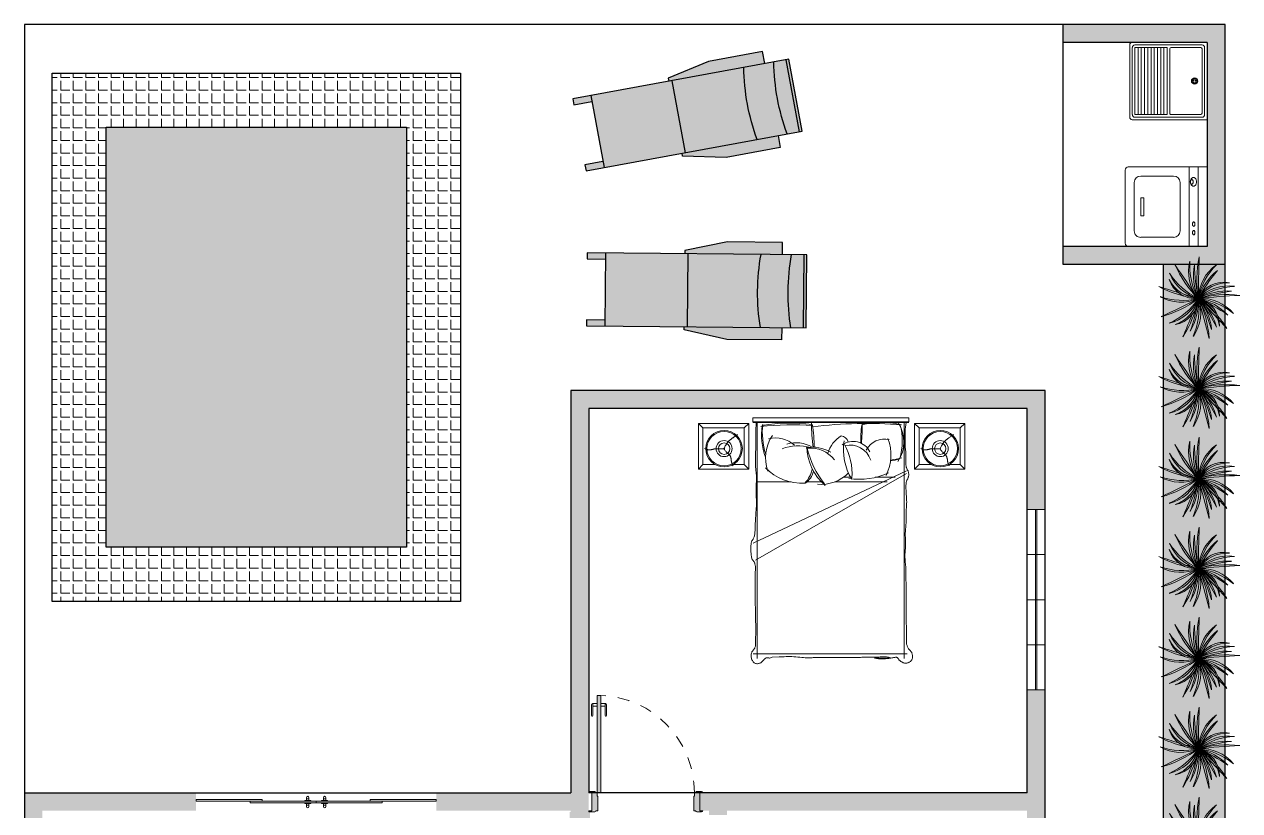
# Model space of a CAD drawing. Header units: inches. Extents: x 2 to 116, y 2 to 108.
# Drawn here: x 2.12 to 12.24, y 19.21 to 25.76 of the extents above; entities that cross this region are included whole.
import ezdxf

# ---------------------------------------------------------------- set-up
doc = ezdxf.new("R2010")
doc.units = ezdxf.units.IN
doc.header["$MEASUREMENT"] = 0
doc.linetypes.add('ACAD_ISO02W100', pattern=[15, 12, -3])
for name, color, linetype, lineweight in [('03.1 PAREDES', 250, 'Continuous', 25), ('04 ESQUADRIAS', 252, 'Continuous', 9), ('09 LIMITE PISO', 254, 'Continuous', 13), ('13 MOBÍLIA', 252, 'Continuous', 9), ('14 LOUÇAS - METAIS - BANCADAS', 252, 'Continuous', 9), ('16.2 VEGETAÇÃO', 84, 'Continuous', 9)]:
    doc.layers.add(name, color=color, linetype=linetype, lineweight=lineweight)
doc.layers.add('06 COTAS', color=7, linetype='Continuous', lineweight=9, true_color=0x96363a)
doc.layers.add('16.1 VEGETAÇÃO', color=7, linetype='Continuous', lineweight=9, true_color=0x87cb61)
doc.layers.add('15.1 HACHURA PAREDES', color=253, linetype='Continuous')

# ---------------------------------------------------------------- blocks, each defined once
blk = doc.blocks.new('PORTA 80 MADEIRA')
at = {"layer": '04 ESQUADRIAS'}
for p, q in [((-0.875, 0.01), (-0.915, 0.01)), ((-0.035, 0), (-0.05, 0)), ((-0.05, 0), (-0.05, -0.12)), ((-0.025, 0.01), (0.025, 0.01)), ((0, -0.15), (0, 0)), ((0.025, 0), (0, 0)), ((0.025, 0.01), (0.025, 0)), ((-0.925, 0), (-0.9, 0)), ((-0.9, 0), (-0.9, -0.15)), ((-0.85, 0), (-0.865, 0)), ((-0.85, -0.12), (-0.85, 0)), ((-0.925, -0.15), (-0.9, -0.15)), ((-0.875, -0.16), (-0.915, -0.16)), ((-0.865, -0.15), (-0.855, -0.15)), ((-0.855, -0.15), (-0.855, -0.12)), ((-0.855, -0.12), (-0.85, -0.12)), ((-0.045, -0.15), (-0.075, -0.15)), ((-0.075, -0.15), (-0.075, -0.96)), ((-0.05, -0.12), (-0.045, -0.12)), ((-0.045, -0.12), (-0.045, -0.15)), ((-0.045, -0.96), (-0.045, -0.15)), ((-0.045, -0.15), (-0.035, -0.15)), ((-0.025, -0.16), (0.025, -0.16)), ((0.025, -0.15), (0, -0.15)), ((0.025, -0.16), (0.025, -0.15)), ((-0.122, -0.792), (-0.122, -0.884)), ((-0.112, -0.892), (-0.112, -0.792)), ((-0.008, -0.892), (-0.008, -0.792)), ((0.002, -0.792), (0.002, -0.884)), ((-0.075, -0.892), (-0.115, -0.892)), ((-0.112, -0.872), (-0.075, -0.872)), ((-0.008, -0.872), (-0.045, -0.872)), ((-0.045, -0.892), (-0.005, -0.892)), ((-0.075, -0.96), (-0.045, -0.96))]:
    blk.add_line(p, q, dxfattribs=at)
for centre, radius, start, end in [((-0.915, 0), 0.01, 90, 180), ((-0.875, 0), 0.01, 0, 90), ((-0.025, 0), 0.01, 90, 180), ((-0.915, -0.15), 0.01, 180, 270), ((-0.875, -0.15), 0.01, 270, 0), ((-0.025, -0.15), 0.01, 180, 270), ((-0.117, -0.792), 0.005, 0, 180), ((-0.003, -0.792), 0.005, 0, 180), ((-0.112, -0.883), 0.01, 176.4764, 249.8079), ((-0.008, -0.883), 0.01, 290.1921, 3.5236)]:
    blk.add_arc(centre, radius, start, end, dxfattribs=at)
at = {"layer": '04 ESQUADRIAS', "linetype": 'ACAD_ISO02W100', "ltscale": 0.005}
blk.add_arc((-0.045, -0.151), 0.81, 179.9607, 267.8778, dxfattribs=at)
blk = doc.blocks.new('JANELA 150')
at = {"layer": '04 ESQUADRIAS'}
for p, q in [((0, 0.15), (1.5, 0.15)), ((0, 0), (0, 0.15)), ((0.375, 0), (0.375, 0.15)), ((0.75, 0), (0.75, 0.15)), ((1.125, 0), (1.125, 0.15)), ((1.5, 0.15), (1.5, 0)), ((0, 0.08), (1.5, 0.08)), ((1.5, 0.07), (0, 0.07)), ((1.5, 0), (0, 0))]:
    blk.add_line(p, q, dxfattribs=at)
blk = doc.blocks.new('CAMA CASA')
at = {"layer": '13 MOBÍLIA'}
for p, q in [((-0.637, 1.964), (0.647, 1.964)), ((-0.612, 0.038), (-0.612, 2.005)), ((0.612, 0.038), (0.612, 2.005)), ((-0.63, 0.464), (0.627, 1.185)), ((-0.63, 0.441), (0.647, 1.043)), ((-0.47, 0.533), (-0.033, 0.533)), ((0.078, 0.533), (0.199, 0.533)), ((0.331, 0.533), (0.612, 0.533)), ((-0.536, 0.495), (-0.371, 0.495)), ((-0.166, 0.495), (-0.111, 0.495)), ((-0.65, 0.038), (0.65, 0.038))]:
    blk.add_line(p, q, dxfattribs=at)
blk.add_lwpolyline([(0.621, 0.038), (0.622, 0.064), (0.623, 0.086), (0.623, 0.107), (0.623, 0.126), (0.623, 0.145), (0.623, 0.163), (0.623, 0.179), (0.623, 0.195), (0.623, 0.209), (0.623, 0.223), (0.624, 0.236), (0.624, 0.247), (0.625, 0.258), (0.625, 0.268), (0.626, 0.277), (0.626, 0.285), (0.626, 0.293), (0.626, 0.299), (0.626, 0.306), (0.626, 0.312), (0.626, 0.318), (0.626, 0.324), (0.626, 0.33), (0.626, 0.337), (0.626, 0.343), (0.626, 0.351), (0.627, 0.358), (0.627, 0.366), (0.627, 0.375), (0.627, 0.384), (0.627, 0.393), (0.627, 0.402), (0.626, 0.412), (0.625, 0.421), (0.624, 0.432), (0.623, 0.442), (0.621, 0.453), (0.62, 0.465), (0.619, 0.477), (0.619, 0.49), (0.619, 0.503), (0.619, 0.517), (0.619, 0.532), (0.62, 0.546), (0.62, 0.561), (0.621, 0.576), (0.621, 0.591), (0.621, 0.605), (0.621, 0.62), (0.621, 0.634), (0.62, 0.648), (0.62, 0.662), (0.619, 0.676), (0.619, 0.69), (0.619, 0.705), (0.619, 0.72), (0.619, 0.736), (0.62, 0.752), (0.621, 0.768), (0.623, 0.784), (0.624, 0.8), (0.625, 0.816), (0.626, 0.832), (0.627, 0.848), (0.628, 0.863), (0.629, 0.877), (0.629, 0.891), (0.629, 0.905), (0.629, 0.917), (0.63, 0.929), (0.63, 0.94), (0.631, 0.95), (0.632, 0.96), (0.633, 0.968), (0.634, 0.976), (0.636, 0.983), (0.638, 0.99), (0.64, 0.996), (0.642, 1.001), (0.645, 1.006), (0.647, 1.01), (0.65, 1.014), (0.652, 1.017), (0.654, 1.021), (0.657, 1.025), (0.659, 1.029), (0.661, 1.034), (0.662, 1.04), (0.664, 1.046), (0.664, 1.054), (0.665, 1.062), (0.665, 1.07), (0.666, 1.079), (0.666, 1.088), (0.665, 1.098), (0.665, 1.108), (0.665, 1.117), (0.664, 1.127), (0.663, 1.136), (0.662, 1.145), (0.661, 1.153), (0.66, 1.161), (0.658, 1.168), (0.656, 1.174), (0.654, 1.179), (0.652, 1.183), (0.649, 1.186), (0.647, 1.189), (0.644, 1.192), (0.641, 1.195), (0.639, 1.198), (0.637, 1.202), (0.634, 1.206), (0.633, 1.211), (0.631, 1.217), (0.63, 1.223), (0.629, 1.229), (0.628, 1.236), (0.628, 1.243), (0.627, 1.25), (0.628, 1.258), (0.628, 1.265), (0.628, 1.272), (0.629, 1.28), (0.629, 1.288), (0.63, 1.295), (0.63, 1.434), (0.63, 1.442), (0.629, 1.45), (0.628, 1.688), (0.627, 1.696), (0.626, 1.704), (0.625, 1.713), (0.624, 1.722), (0.623, 1.731), (0.623, 1.74), (0.623, 1.75), (0.623, 1.76), (0.624, 1.771), (0.624, 1.781), (0.625, 1.791), (0.626, 1.841), (0.627, 1.851), (0.627, 1.86), (0.628, 1.868), (0.628, 1.876), (0.628, 1.884), (0.628, 1.89), (0.628, 1.897), (0.628, 1.902), (0.629, 1.908), (0.631, 1.912), (0.633, 1.917), (0.635, 1.92), (0.638, 1.924), (0.641, 1.928), (0.644, 1.931), (0.647, 1.935), (0.65, 1.939), (0.653, 1.943), (0.656, 1.949), (0.658, 1.954), (0.66, 1.96), (0.662, 1.967), (0.663, 1.973), (0.663, 1.98), (0.663, 1.987), (0.662, 1.994), (0.661, 2.001), (0.659, 2.008), (0.656, 2.015), (0.653, 2.021), (0.65, 2.027), (0.646, 2.032), (0.641, 2.037), (0.637, 2.041), (0.631, 2.044), (0.626, 2.046), (0.62, 2.047), (0.615, 2.048), (0.609, 2.048), (0.603, 2.047), (0.598, 2.046), (0.593, 2.044), (0.588, 2.042), (0.583, 2.039), (0.579, 2.036), (0.575, 2.033), (0.571, 2.03), (0.568, 2.026), (0.564, 2.022), (0.561, 2.019), (0.558, 2.015), (0.555, 2.012), (0.551, 2.008), (0.548, 2.006), (0.545, 2.003), (0.542, 2.001), (0.538, 1.999), (0.534, 1.998), (0.53, 1.998), (0.525, 1.998), (0.521, 1.998), (0.516, 1.999), (0.511, 2), (0.506, 2.001), (0.487, 1.994), (0.429, 1.991), (0.416, 1.99), (0.402, 1.989), (0.387, 1.989), (0.372, 1.988), (0.357, 1.988), (0.341, 1.988), (0.325, 1.988), (0.308, 1.989), (0.291, 1.99), (0.274, 1.992), (0.258, 1.993), (0.242, 1.995), (0.226, 1.997), (0.212, 1.998), (0.199, 1.999), (0.187, 1.999), (0.176, 1.999), (0.165, 1.999), (0.155, 1.998), (0.146, 1.997), (0.136, 1.996), (-0.247, 1.995), (-0.259, 1.994), (-0.271, 1.994), (-0.284, 1.994), (-0.299, 1.994), (-0.313, 1.993), (-0.328, 1.993), (-0.343, 1.993), (-0.358, 1.993), (-0.372, 1.993), (-0.386, 1.992), (-0.399, 1.992), (-0.411, 1.991), (-0.423, 1.991), (-0.435, 1.99), (-0.445, 1.99), (-0.455, 1.99), (-0.465, 1.991), (-0.473, 1.992), (-0.482, 1.994), (-0.49, 1.996), (-0.497, 1.998), (-0.365, 2), (-0.373, 2.002), (-0.381, 2.004), (-0.389, 2.005), (-0.398, 2.006), (-0.445, 2.006), (-0.455, 2.006), (-0.465, 2.005), (-0.474, 2.005), (-0.484, 2.004), (-0.493, 2.002), (-0.501, 2.001), (-0.509, 1.999), (-0.516, 1.998), (-0.523, 1.997), (-0.529, 1.996), (-0.534, 1.995), (-0.539, 1.994), (-0.544, 1.994), (-0.547, 1.994), (-0.55, 1.995), (-0.553, 1.997), (-0.556, 1.998), (-0.558, 2.001), (-0.56, 2.003), (-0.561, 2.006), (-0.563, 2.008), (-0.566, 2.011), (-0.568, 2.014), (-0.57, 2.017), (-0.573, 2.019), (-0.576, 2.022), (-0.58, 2.025), (-0.583, 2.028), (-0.587, 2.03), (-0.591, 2.033), (-0.595, 2.035), (-0.599, 2.037), (-0.604, 2.039), (-0.608, 2.041), (-0.613, 2.042), (-0.618, 2.043), (-0.623, 2.043), (-0.628, 2.043), (-0.634, 2.043), (-0.639, 2.041), (-0.644, 2.04), (-0.649, 2.037), (-0.654, 2.035), (-0.659, 2.032), (-0.663, 2.029), (-0.667, 2.026), (-0.67, 2.022), (-0.673, 2.018), (-0.676, 2.015), (-0.678, 2.01), (-0.679, 2.006), (-0.68, 2.002), (-0.681, 1.997), (-0.681, 1.992), (-0.681, 1.986), (-0.681, 1.981), (-0.68, 1.975), (-0.679, 1.97), (-0.678, 1.964), (-0.676, 1.959), (-0.674, 1.954), (-0.671, 1.949), (-0.668, 1.945), (-0.665, 1.941), (-0.661, 1.937), (-0.658, 1.934), (-0.654, 1.93), (-0.65, 1.927), (-0.647, 1.923), (-0.644, 1.918), (-0.641, 1.913), (-0.638, 1.908), (-0.636, 1.902), (-0.635, 1.896), (-0.633, 1.89), (-0.632, 1.884), (-0.631, 1.878), (-0.63, 1.872), (-0.63, 1.866), (-0.63, 1.861), (-0.63, 1.855), (-0.631, 1.849), (-0.631, 1.843), (-0.631, 1.796), (-0.631, 1.789), (-0.631, 1.781), (-0.631, 1.772), (-0.631, 1.763), (-0.631, 1.752), (-0.63, 1.741), (-0.63, 1.729), (-0.629, 1.717), (-0.628, 1.704), (-0.628, 1.692), (-0.627, 1.448), (-0.627, 1.435), (-0.626, 1.29), (-0.626, 1.277), (-0.625, 1.264), (-0.624, 1.251), (-0.624, 1.239), (-0.623, 1.227), (-0.622, 1.216), (-0.621, 1.205), (-0.62, 1.195), (-0.619, 1.185), (-0.619, 1.175), (-0.618, 1.165), (-0.618, 1.155), (-0.618, 1.145), (-0.618, 1.135), (-0.619, 1.124), (-0.62, 1.112), (-0.621, 1.101), (-0.622, 1.089), (-0.622, 1.077), (-0.623, 1.065), (-0.623, 1.053), (-0.623, 1.042), (-0.623, 1.03), (-0.623, 1.018), (-0.622, 1.006), (-0.622, 0.994), (-0.621, 0.983), (-0.621, 0.971), (-0.621, 0.959), (-0.622, 0.947), (-0.622, 0.935), (-0.623, 0.923), (-0.624, 0.912), (-0.625, 0.9), (-0.626, 0.889), (-0.627, 0.878), (-0.627, 0.868), (-0.627, 0.858), (-0.628, 0.848), (-0.627, 0.839), (-0.627, 0.829), (-0.627, 0.82), (-0.627, 0.81), (-0.627, 0.801), (-0.627, 0.791), (-0.628, 0.781), (-0.628, 0.77), (-0.629, 0.759), (-0.63, 0.748), (-0.631, 0.736), (-0.632, 0.725), (-0.632, 0.713), (-0.633, 0.7), (-0.632, 0.688), (-0.632, 0.676), (-0.631, 0.663), (-0.63, 0.651), (-0.629, 0.638), (-0.628, 0.626), (-0.627, 0.614), (-0.627, 0.603), (-0.626, 0.591), (-0.626, 0.581), (-0.626, 0.57), (-0.626, 0.56), (-0.627, 0.551), (-0.628, 0.543), (-0.629, 0.536), (-0.63, 0.529), (-0.632, 0.524), (-0.634, 0.519), (-0.636, 0.515), (-0.638, 0.511), (-0.641, 0.507), (-0.643, 0.504), (-0.644, 0.5), (-0.646, 0.495), (-0.647, 0.49), (-0.648, 0.485), (-0.649, 0.479), (-0.649, 0.473), (-0.649, 0.467), (-0.648, 0.461), (-0.648, 0.456), (-0.647, 0.451), (-0.645, 0.446), (-0.644, 0.442), (-0.642, 0.439), (-0.64, 0.435), (-0.638, 0.432), (-0.636, 0.428), (-0.634, 0.425), (-0.633, 0.421), (-0.631, 0.417), (-0.63, 0.413), (-0.629, 0.409), (-0.628, 0.404), (-0.627, 0.399), (-0.626, 0.395), (-0.626, 0.39), (-0.625, 0.385), (-0.625, 0.381), (-0.624, 0.377), (-0.624, 0.373), (-0.624, 0.368), (-0.624, 0.364), (-0.624, 0.359), (-0.624, 0.354), (-0.625, 0.348), (-0.625, 0.341), (-0.625, 0.335), (-0.625, 0.328), (-0.625, 0.32), (-0.625, 0.313), (-0.625, 0.305), (-0.625, 0.298), (-0.625, 0.29), (-0.625, 0.284), (-0.624, 0.277), (-0.623, 0.27), (-0.622, 0.264), (-0.622, 0.257), (-0.621, 0.25), (-0.621, 0.243), (-0.62, 0.236), (-0.62, 0.228), (-0.62, 0.219), (-0.62, 0.21), (-0.621, 0.2), (-0.621, 0.19), (-0.621, 0.18), (-0.621, 0.169), (-0.621, 0.158), (-0.621, 0.147), (-0.621, 0.135), (-0.62, 0.123), (-0.62, 0.109), (-0.621, 0.093), (-0.622, 0.076), (-0.624, 0.057), (-0.627, 0.038)], dxfattribs=at)
blk.add_lwpolyline([(-0.65, 0.034), (0.65, 0.034), (0.65, 0), (-0.65, 0)], close=True, dxfattribs=at)
for centre, radius, start, end in [((-0.24, -0.054), 0.565, 80.9394, 115.2191), ((-0.575, 0.267), 0.469, 350.8023, 31.3458), ((0.082, 0.23), 0.324, 84.7771, 135.4716), ((-0.238, 0.232), 0.437, 0.9424, 49.2605), ((-0.55, 0.074), 0.767, 13.5374, 38.3047), ((0.301, 0.409), 0.161, 123.2965, 166.3151), ((0.413, 0.366), 0.266, 138.0364, 167.0612), ((0.236, 0.113), 0.432, 44.7003, 92.7411), ((-0.116, 0.308), 0.385, 153.4974, 200.6974), ((0.318, 0.462), 0.495, 175.8503, 208.9544), ((0.201, 0.334), 0.342, 326.5488, 18.5476), ((-0.317, 0.2), 0.292, 146.1664, 212.49), ((-0.099, 0.192), 0.497, 162.8591, 196.0737), ((-0.972, 2.404), 2.105, 280.3761, 283.0252), ((-0.483, 0.144), 0.214, 93.88, 115.0677), ((-0.157, 0.412), 0.186, 199.1658, 281.9587), ((0.168, 0.498), 0.247, 216.7145, 276.3727), ((0.042, 0.144), 0.534, 351.2567, 20.077), ((-0.447, 0.347), 0.171, 256.5097, 332.2958), ((-0.186, 0.352), 0.156, 206.1579, 305.8329), ((1.923, 0.045), 2.185, 175.6146, 179.8937), ((-1.378, 0.208), 1.129, 352.4467, 0.0606), ((-0.21, 0.359), 0.242, 300.2878, 344.5982), ((0.148, 0.528), 0.284, 238.7367, 281.3333), ((1.269, 0.245), 1.131, 179.9478, 189.6198), ((-1.289, 0.052), 1.449, 359.6041, 7.7069), ((0.289, 0.472), 0.265, 239.7476, 286.634), ((0.269, 0.631), 0.398, 255.1366, 290.1108), ((0.46, 0.398), 0.232, 227.1299, 284.2763), ((-0.045, 0.117), 0.615, 353.9952, 17.4159), ((-0.071, 0.228), 0.0806, 201.6793, 257.8243), ((-0.294, 3.519), 3.473, 265.1028, 277.3599), ((-0.428, 0.728), 0.69, 257.553, 284.1939), ((0.313, 2.598), 2.54, 266.3241, 276.0974), ((0.342, 1.379), 1.336, 261.94, 279.8398)]:
    blk.add_arc(centre, radius, start, end, dxfattribs=at)
blk = doc.blocks.new('CRIADO MUDO COM ABAJUR PEQUENO')
at = {"layer": '13 MOBÍLIA'}
for p, q in [((-0.419, 0.381), (-0.381, 0.343)), ((-0.038, 0.343), (0, 0.381)), ((-0.419, 0), (-0.381, 0.038)), ((0, 0), (-0.038, 0.038))]:
    blk.add_line(p, q, dxfattribs=at)
blk.add_lwpolyline([(0, 0), (0, 0.381), (-0.419, 0.381), (-0.419, 0)], close=True, dxfattribs=at)
for points in [[(-0.288, 0.343), (-0.381, 0.343), (-0.381, 0.038), (-0.038, 0.038), (-0.038, 0.343), (-0.14, 0.343)], [(-0.212, 0.209), (-0.216, 0.216), (-0.219, 0.222), (-0.223, 0.228), (-0.227, 0.232), (-0.231, 0.237), (-0.234, 0.24), (-0.238, 0.243), (-0.241, 0.246), (-0.244, 0.249), (-0.247, 0.252), (-0.25, 0.254), (-0.252, 0.257), (-0.255, 0.259), (-0.257, 0.261), (-0.259, 0.263), (-0.261, 0.266), (-0.263, 0.268), (-0.264, 0.271), (-0.266, 0.273), (-0.267, 0.276), (-0.268, 0.278), (-0.269, 0.281), (-0.27, 0.283), (-0.27, 0.286), (-0.271, 0.288), (-0.272, 0.291), (-0.272, 0.293), (-0.272, 0.296), (-0.273, 0.299), (-0.273, 0.301), (-0.273, 0.304), (-0.274, 0.306), (-0.274, 0.309), (-0.274, 0.311), (-0.275, 0.314), (-0.275, 0.317), (-0.276, 0.32), (-0.276, 0.322), (-0.277, 0.325), (-0.278, 0.328), (-0.279, 0.332), (-0.28, 0.335), (-0.281, 0.339), (-0.282, 0.342), (-0.284, 0.345), (-0.285, 0.348), (-0.287, 0.351), (-0.288, 0.353)], [(-0.209, 0.215), (-0.213, 0.209), (-0.216, 0.203), (-0.219, 0.197), (-0.221, 0.193), (-0.224, 0.188), (-0.226, 0.185), (-0.228, 0.181), (-0.23, 0.178), (-0.232, 0.175), (-0.234, 0.172), (-0.235, 0.169), (-0.237, 0.166), (-0.239, 0.164), (-0.24, 0.161), (-0.242, 0.159), (-0.244, 0.157), (-0.246, 0.154), (-0.248, 0.152), (-0.25, 0.15), (-0.252, 0.148), (-0.254, 0.145), (-0.256, 0.143), (-0.259, 0.141), (-0.261, 0.139), (-0.264, 0.137), (-0.266, 0.135), (-0.269, 0.133), (-0.272, 0.131), (-0.275, 0.128), (-0.278, 0.126), (-0.282, 0.124), (-0.285, 0.121), (-0.289, 0.119), (-0.293, 0.116), (-0.297, 0.113), (-0.302, 0.11), (-0.307, 0.106), (-0.313, 0.102), (-0.318, 0.097), (-0.325, 0.091)], [(-0.219, 0.212), (-0.211, 0.212), (-0.205, 0.211), (-0.199, 0.211), (-0.194, 0.211), (-0.19, 0.211), (-0.186, 0.211), (-0.182, 0.211), (-0.179, 0.212), (-0.175, 0.212), (-0.172, 0.212), (-0.169, 0.211), (-0.166, 0.211), (-0.163, 0.211), (-0.16, 0.211), (-0.157, 0.211), (-0.154, 0.211), (-0.152, 0.211), (-0.149, 0.211), (-0.146, 0.211), (-0.144, 0.212), (-0.141, 0.212), (-0.138, 0.212), (-0.136, 0.212), (-0.133, 0.213), (-0.13, 0.213), (-0.128, 0.214), (-0.125, 0.214), (-0.122, 0.215), (-0.119, 0.216), (-0.117, 0.216), (-0.114, 0.217), (-0.111, 0.218), (-0.108, 0.218), (-0.105, 0.219), (-0.103, 0.22), (-0.1, 0.22), (-0.097, 0.221), (-0.093, 0.221), (-0.09, 0.221), (-0.087, 0.221), (-0.083, 0.22), (-0.079, 0.219), (-0.075, 0.218), (-0.07, 0.216), (-0.066, 0.215), (-0.061, 0.213), (-0.057, 0.212), (-0.052, 0.21)]]:
    blk.add_lwpolyline(points, dxfattribs=at)
for radius in [0.152, 0.143, 0.0667, 0.0476]:
    blk.add_circle((-0.214, 0.21), radius, dxfattribs=at)
blk = doc.blocks.new('TANQUE CONC LARG 65CM')
at = {"layer": '14 LOUÇAS - METAIS - BANCADAS'}
for p, q in [((-0.645, 0), (0, 0)), ((-0.645, -0.624), (-0.645, 0)), ((0, 0), (0, -0.624)), ((-0.624, -0.602), (-0.624, -0.043)), ((-0.602, -0.022), (-0.043, -0.022)), ((-0.602, -0.301), (-0.602, -0.054)), ((-0.592, -0.043), (-0.054, -0.043)), ((-0.328, -0.1), (-0.344, -0.1)), ((-0.328, -0.084), (-0.328, -0.1)), ((-0.317, -0.084), (-0.317, -0.1)), ((-0.302, -0.1), (-0.317, -0.1)), ((-0.043, -0.054), (-0.043, -0.301)), ((-0.022, -0.043), (-0.022, -0.602)), ((-0.328, -0.111), (-0.344, -0.111)), ((-0.328, -0.111), (-0.328, -0.126)), ((-0.317, -0.111), (-0.317, -0.126)), ((-0.302, -0.111), (-0.317, -0.111)), ((-0.602, -0.333), (-0.043, -0.333)), ((-0.602, -0.602), (-0.602, -0.333)), ((-0.602, -0.36), (-0.043, -0.36)), ((-0.602, -0.387), (-0.043, -0.387)), ((-0.592, -0.312), (-0.054, -0.312)), ((-0.043, -0.333), (-0.043, -0.602)), ((-0.602, -0.414), (-0.043, -0.414)), ((-0.602, -0.441), (-0.043, -0.441)), ((-0.602, -0.468), (-0.043, -0.468)), ((-0.602, -0.495), (-0.043, -0.495)), ((-0.602, -0.495), (-0.043, -0.495)), ((-0.602, -0.522), (-0.043, -0.522)), ((-0.602, -0.549), (-0.043, -0.549)), ((-0.602, -0.575), (-0.043, -0.575)), ((-0.602, -0.602), (-0.043, -0.602)), ((-0.022, -0.645), (-0.624, -0.645)), ((-0.043, -0.624), (-0.602, -0.624))]:
    blk.add_line(p, q, dxfattribs=at)
for radius in [0.0269, 0.0215]:
    blk.add_circle((-0.323, -0.105), radius, dxfattribs=at)
for centre, radius, start, end in [((-0.602, -0.043), 0.0215, 90, 180), ((-0.592, -0.054), 0.0108, 90, 180), ((-0.054, -0.054), 0.0108, 0, 90), ((-0.043, -0.043), 0.0215, 360, 90), ((-0.592, -0.301), 0.0108, 180, 270), ((-0.054, -0.301), 0.0108, 270, 0), ((-0.602, -0.602), 0.0215, 180, 270), ((-0.043, -0.602), 0.0215, 270, 0), ((-0.624, -0.624), 0.0215, 180, 270), ((-0.022, -0.624), 0.0215, 270, 0)]:
    blk.add_arc(centre, radius, start, end, dxfattribs=at)
blk = doc.blocks.new('MAQ LAVAR ROUPA GRANDE')
at = {"layer": '14 LOUÇAS - METAIS - BANCADAS'}
for p, q in [((-0.331, -0.036), (-0.331, -0.692)), ((0.331, -0.036), (-0.331, -0.036)), ((0.331, -0.036), (0.331, -0.692)), ((0.331, -0.111), (-0.331, -0.111)), ((0.331, -0.186), (-0.331, -0.186)), ((0.202, -0.261), (-0.202, -0.261)), ((-0.255, -0.315), (-0.255, -0.589)), ((0.255, -0.315), (0.255, -0.589)), ((-0.075, -0.589), (-0.075, -0.563)), ((0.075, -0.563), (-0.075, -0.563)), ((0.075, -0.589), (-0.075, -0.589)), ((0.075, -0.589), (0.075, -0.563)), ((0.202, -0.643), (-0.202, -0.643)), ((0.304, -0.719), (-0.304, -0.719))]:
    blk.add_line(p, q, dxfattribs=at)
for points in [[(-0.171, -0.15, -0.132138), (-0.173, -0.159, -0.106661), (-0.182, -0.168, -0.083339), (-0.193, -0.174, -0.072039), (-0.207, -0.176, -0.072039), (-0.222, -0.174, -0.083339), (-0.233, -0.168, -0.106661), (-0.241, -0.159, -0.132138), (-0.244, -0.15, -0.132138), (-0.241, -0.14, -0.106661), (-0.233, -0.131, -0.083339), (-0.222, -0.126, -0.072039), (-0.207, -0.124, -0.072039), (-0.193, -0.126, -0.083339), (-0.182, -0.131, -0.106661), (-0.173, -0.14, -0.132138)], [(-0.188, -0.164, -0.152216), (-0.189, -0.168, -0.106943), (-0.194, -0.172, -0.074343), (-0.2, -0.174, -0.060974), (-0.207, -0.175, -0.060974), (-0.215, -0.174, -0.074343), (-0.221, -0.172, -0.106943), (-0.225, -0.168, -0.152216), (-0.227, -0.164, -0.152216), (-0.225, -0.16, -0.106943), (-0.221, -0.156, -0.074343), (-0.215, -0.153, -0.060974), (-0.207, -0.152, -0.060974), (-0.2, -0.153, -0.074343), (-0.194, -0.156, -0.106943), (-0.189, -0.16, -0.152216)], [(0.164, -0.147, -0.158104), (0.162, -0.151, -0.106506), (0.158, -0.155, -0.071806), (0.153, -0.157, -0.05817), (0.145, -0.158, -0.05817), (0.138, -0.157, -0.071806), (0.132, -0.155, -0.106506), (0.128, -0.151, -0.158104), (0.127, -0.147, -0.158104), (0.128, -0.144, -0.106506), (0.132, -0.14, -0.071806), (0.138, -0.138, -0.05817), (0.145, -0.137, -0.05817), (0.153, -0.138, -0.071806), (0.158, -0.14, -0.106506), (0.162, -0.144, -0.158104)], [(0.234, -0.147, -0.158104), (0.233, -0.151, -0.106506), (0.229, -0.155, -0.071806), (0.223, -0.157, -0.05817), (0.216, -0.158, -0.05817), (0.208, -0.157, -0.071806), (0.203, -0.155, -0.106506), (0.199, -0.151, -0.158104), (0.197, -0.147, -0.158104), (0.199, -0.144, -0.106506), (0.203, -0.14, -0.071806), (0.208, -0.138, -0.05817), (0.216, -0.137, -0.05817), (0.223, -0.138, -0.071806), (0.229, -0.14, -0.106506), (0.233, -0.144, -0.158104)]]:
    blk.add_lwpolyline(points, format="xyb", close=True, dxfattribs=at)
for centre, radius, start, end in [((-0.202, -0.315), 0.0538, 90, 180), ((0.202, -0.315), 0.0538, 0, 90), ((-0.202, -0.589), 0.0538, 180, 270), ((0.202, -0.589), 0.0538, 270, 0), ((-0.304, -0.692), 0.0269, 180, 270), ((0.304, -0.692), 0.0269, 270, 0)]:
    blk.add_arc(centre, radius, start, end, dxfattribs=at)
blk = doc.blocks.new('SOL')
for p, q in [((-0.6316, 0.1064), (-0.9872, 0.0302)), ((-0.1744, 0.1064), (-0.6316, 0.1064)), ((-0.1744, 0.0048), (-0.1744, 0.1064)), ((-1.6476, -0.6048), (-1.6476, 0.0048)), ((-0.9872, 0.0302), (-0.9872, 0.0048)), ((-0.9618, -0.6048), (-0.9618, 0.0048)), ((0.0034, -0.6048), (0.0034, 0.0048)), ((-0.9872, -0.6302), (-0.9872, -0.6048)), ((-0.1744, -0.6048), (-0.1744, -0.7064)), ((-0.6316, -0.7064), (-0.9872, -0.6302)), ((-0.1744, -0.7064), (-0.6316, -0.7064))]:
    blk.add_line(p, q)
blk.add_lwpolyline([(-1.6476, -0.046), (-1.8, -0.046), (-1.8, 0.0048), (0.0288, 0.0048), (0.0288, -0.6048), (-1.8, -0.6048), (-1.8, -0.554), (-1.6476, -0.554)])
for centre in [(1.4512, -0.3), (1.7052, -0.3)]:
    blk.add_arc(centre, 1.829, 170.40687, 189.59313)
blk = doc.blocks.new('VEGETAÇAO 02')
at = {"layer": '16.1 VEGETAÇÃO'}
blk.add_circle((0, 0), 0.000151, dxfattribs=at)
for centre, radius, start, end in [((0.275, 0.227), 0.357, 166.3855, 219.4367), ((0.483, 0.274), 0.555, 176.2495, 209.5814), ((0.891, 0.152), 0.904, 167.682, 189.6659), ((6.375, 0.026), 6.375, 177.13, 180.2286), ((0.09, 0.345), 0.357, 202.3638, 255.4151), ((0.23, 0.506), 0.555, 212.2278, 245.5598), ((0.632, 0.646), 0.904, 203.6596, 225.6474), ((5.144, 3.766), 6.375, 213.1083, 216.2069), ((0.448, 0.195), 0.488, 170.0574, 203.5585), ((1.386, 0.307), 1.419, 181.1217, 192.5058), ((0.357, -0.01), 0.357, 125.3579, 178.4092), ((0.544, -0.11), 0.555, 135.2219, 168.5539), ((0.466, -0.146), 0.488, 129.0298, 162.531), ((1.247, -0.678), 1.419, 140.0941, 151.4783), ((-0.022, 0.232), 0.233, 198.2991, 275.5394), ((0.02, 0.297), 0.298, 207.6507, 266.0762), ((0.211, -0.098), 0.233, 77.936, 155.0117), ((0.246, -0.168), 0.298, 87.265, 145.6907), ((0.252, -0.252), 0.357, 81.9782, 135.0296), ((0.32, -0.454), 0.555, 91.8422, 125.1743), ((0.092, 0.899), 0.904, 242.1737, 256.451), ((1.68, 6.15), 6.375, 251.6224, 253.1873), ((-0.145, 0.326), 0.357, 240.8779, 293.9291), ((-0.135, 0.539), 0.555, 250.7419, 284.0738), ((1.68, 6.15), 6.375, 253.6156, 254.721), ((0.191, 0.228), 0.298, 216.81, 230.0978), ((0.092, 0.899), 0.904, 262.272, 264.1614), ((0.238, -0.426), 0.488, 85.6501, 119.1514), ((0.441, -1.349), 1.419, 96.7144, 108.0986), ((4.826, -4.166), 6.375, 138.5655, 139.201), ((0.238, -0.872), 0.904, 83.274, 105.2619), ((0.647, -6.342), 6.375, 92.7227, 95.8213), ((0.021, -0.356), 0.357, 40.2209, 93.2725), ((-0.546, 0.72), 0.904, 285.164, 307.1518), ((-2.965, 5.644), 6.375, 294.6127, 297.7113), ((-0.328, 0.14), 0.357, 283.8682, 336.9196), ((-0.466, 0.302), 0.555, 293.7322, 327.0642), ((-0.233, 0.012), 0.233, 279.826, 356.9018), ((-0.291, 0.064), 0.298, 289.1551, 347.5807), ((-0.888, 0.171), 0.904, 327.1252, 343.7246), ((-0.488, -0.026), 0.488, 329.5013, 3.0026), ((-1.405, 0.199), 1.419, 340.5657, 350.0002), ((-0.337, -0.116), 0.357, 325.8294, 18.8809), ((-0.549, -0.087), 0.555, 335.6934, 9.0255), ((-5.978, 2.215), 6.375, 338.8993, 339.6726), ((-0.057, -0.226), 0.233, 358.8077, 75.8836), ((-0.118, -0.273), 0.298, 8.1367, 66.5625), ((-0.374, -0.314), 0.488, 6.5217, 40.0231), ((-1.242, -0.688), 1.419, 17.5861, 28.9702), ((-0.811, -0.398), 0.904, 4.1457, 26.1335), ((-6.107, -1.831), 6.375, 13.5943, 16.693), ((-0.064, -0.552), 0.555, 50.0849, 83.4171), ((-0.106, -0.477), 0.488, 43.8928, 77.3942), ((-0.569, -1.3), 1.419, 54.9572, 66.3414), ((-0.523, -0.737), 0.904, 43.1496, 54.6316), ((-4.493, -4.523), 6.375, 43.1515, 45.1911), ((-0.319, -0.37), 0.488, 49.0059, 49.153), ((-1.119, -0.877), 1.422, 26.7217, 35.9709), ((-0.319, -0.37), 0.488, 15.6515, 40.72), ((-5.978, 2.215), 6.375, 336.5739, 338.3848), ((-0.523, -0.737), 0.904, 32.6438, 40.585), ((-4.493, -4.523), 6.375, 42.0924, 42.9812)]:
    blk.add_arc(centre, radius, start, end, dxfattribs=at)
blk = doc.blocks.new('PORTA CORRER BLINDEX 200')
at = {"layer": '04 ESQUADRIAS'}
for p, q in [((0.92, 0.09), (0.92, 0.115)), ((0.94, 0.104), (0.92, 0.104)), ((0.94, 0.09), (0.94, 0.115)), ((1.06, 0.09), (1.06, 0.115)), ((1.06, 0.104), (1.08, 0.104)), ((1.08, 0.09), (1.08, 0.115)), ((2, 0.07), (0, 0.07)), ((0, 0.07), (0, 0.055)), ((0.55, 0.055), (0, 0.055)), ((1.55, 0.085), (0.45, 0.085)), ((0.45, 0.085), (0.45, 0.07)), ((0.55, 0.07), (0.55, 0.055)), ((0.905, 0.09), (0.955, 0.09)), ((0.905, 0.085), (0.905, 0.09)), ((0.905, 0.065), (0.905, 0.07)), ((0.905, 0.065), (0.955, 0.065)), ((0.92, 0.065), (0.92, 0.04)), ((0.94, 0.051), (0.92, 0.051)), ((0.94, 0.065), (0.94, 0.04)), ((0.955, 0.085), (0.955, 0.09)), ((0.955, 0.065), (0.955, 0.07)), ((1, 0.085), (1, 0.07)), ((1.095, 0.09), (1.045, 0.09)), ((1.045, 0.085), (1.045, 0.09)), ((1.045, 0.065), (1.045, 0.07)), ((1.095, 0.065), (1.045, 0.065)), ((1.06, 0.065), (1.06, 0.04)), ((1.06, 0.051), (1.08, 0.051)), ((1.08, 0.065), (1.08, 0.04)), ((1.095, 0.085), (1.095, 0.09)), ((1.095, 0.065), (1.095, 0.07)), ((1.45, 0.07), (1.45, 0.055)), ((2, 0.055), (1.45, 0.055)), ((1.55, 0.085), (1.55, 0.07)), ((2, 0.07), (2, 0.055))]:
    blk.add_line(p, q, dxfattribs=at)
for centre, start, end in [((0.93, 0.115), 0.2372, 179.7628), ((1.07, 0.115), 0.2372, 179.7628), ((0.93, 0.04), 180.2372, 359.7628), ((1.07, 0.04), 180.2372, 359.7628)]:
    blk.add_arc(centre, 0.01, start, end, dxfattribs=at)
at = {"layer": '09 LIMITE PISO'}
blk.add_line((0, 0), (2, 0), dxfattribs=at)

msp = doc.modelspace()

# ---------------------------------------------------------------- hatches: boundary and pattern name
at = {"true_color": 0xab6121}
h = msp.add_hatch(color=44, dxfattribs=at)
h.dxf.hatch_style = 1
h.paths.add_polyline_path([(7.598, 24.69), (7.603, 24.665), (7.967, 24.655), (8.416, 24.738), (8.398, 24.837)])
h.paths.add_polyline_path([(7.819, 25.454), (7.483, 25.315), (7.488, 25.29), (8.287, 25.437), (8.269, 25.537)])
h.paths.add_polyline_path([(8.487, 25.474), (8.462, 25.469), (8.573, 24.87), (8.598, 24.874)])
h.paths.add_polyline_path([(6.689, 25.142), (6.698, 25.092), (6.848, 25.12), (6.838, 25.17)])
h.paths.add_polyline_path([(6.79, 24.593), (6.799, 24.543), (6.949, 24.57), (6.94, 24.62)])
h.paths.add_polyline_path([(6.808, 23.861), (6.808, 23.81), (6.96, 23.809), (6.96, 23.86)])
h.paths.add_polyline_path([(6.803, 23.302), (6.802, 23.252), (6.955, 23.25), (6.955, 23.301)])
h.paths.add_polyline_path([(7.615, 23.244), (7.615, 23.219), (7.97, 23.139), (8.427, 23.135), (8.428, 23.236)])
h.paths.add_polyline_path([(7.977, 23.952), (7.621, 23.879), (7.621, 23.854), (8.434, 23.846), (8.434, 23.948)])
h.paths.add_polyline_path([(8.611, 23.844), (8.606, 23.235), (8.631, 23.235), (8.637, 23.844)])
at = {"true_color": 0x7aafdf}
h = msp.add_hatch(color=143, dxfattribs=at)
h.dxf.hatch_style = 1
h.paths.add_polyline_path([(7.513, 25.294), (7.623, 24.695), (8.223, 24.805, -0.083912), (8.112, 25.405)])
at = {"true_color": 0xfeeab9}
h = msp.add_hatch(color=254, dxfattribs=at)
h.dxf.hatch_style = 1
h.paths.add_polyline_path([(8.362, 25.451), (8.112, 25.405, 0.083912), (8.223, 24.805), (8.473, 24.851, -0.083912)])
at = {"true_color": 0x7aafdf}
h = msp.add_hatch(color=143, dxfattribs=at)
h.dxf.hatch_style = 1
h.paths.add_polyline_path([(8.362, 25.451, 0.083912), (8.473, 24.851), (8.573, 24.87), (8.462, 25.469)])
at = {"true_color": 0xfeeab9}
h = msp.add_hatch(color=254, dxfattribs=at)
h.dxf.hatch_style = 1
h.paths.add_polyline_path([(6.838, 25.17), (6.949, 24.57), (7.623, 24.695), (7.513, 25.294)])
at = {"true_color": 0xf27172}
h = msp.add_hatch(color=11, dxfattribs=at)
h.dxf.hatch_style = 1
h.set_gradient(color1=(39, 118, 187), color2=(122, 175, 223))
h.paths.add_polyline_path([(2.802, 24.908), (2.802, 21.408), (5.302, 21.408), (5.302, 24.908)])
at = {"true_color": 0xfeeab9}
h = msp.add_hatch(color=254, dxfattribs=at)
h.dxf.hatch_style = 1
h.paths.add_polyline_path([(6.96, 23.86), (6.955, 23.25), (7.641, 23.244), (7.646, 23.853)])
at = {"true_color": 0x7aafdf}
h = msp.add_hatch(color=143, dxfattribs=at)
h.dxf.hatch_style = 1
h.paths.add_polyline_path([(7.646, 23.853), (7.641, 23.244), (8.25, 23.238, -0.083912), (8.256, 23.848)])
at = {"true_color": 0xfeeab9}
h = msp.add_hatch(color=254, dxfattribs=at)
h.dxf.hatch_style = 1
h.paths.add_polyline_path([(8.51, 23.845), (8.256, 23.848, 0.083912), (8.25, 23.238), (8.504, 23.236, -0.083912)])
at = {"true_color": 0x7aafdf}
h = msp.add_hatch(color=143, dxfattribs=at)
h.dxf.hatch_style = 1
h.paths.add_polyline_path([(8.611, 23.844), (8.51, 23.845, 0.083912), (8.504, 23.236), (8.606, 23.235)])
at = {"layer": '03.1 PAREDES', "true_color": 0xe29d6e}
h = msp.add_hatch(color=33, dxfattribs=at)
h.dxf.hatch_style = 1
h.paths.add_polyline_path([(6.921, 20.174), (6.891, 20.174), (6.891, 19.364), (6.921, 19.364)])
h = msp.add_hatch(color=33, dxfattribs=at)
h.dxf.hatch_style = 1
h.paths.add_polyline_path([(6.896, 19.334), (6.891, 19.334), (6.891, 19.364), (6.881, 19.364), (6.846, 19.364), (6.846, 19.214), (6.896, 19.214)])
h = msp.add_hatch(color=33, dxfattribs=at)
h.dxf.hatch_style = 1
h.paths.add_polyline_path([(7.746, 19.364), (7.701, 19.364), (7.701, 19.334), (7.696, 19.334), (7.696, 19.214), (7.711, 19.214), (7.746, 19.214)])
at = {"layer": '06 COTAS', "true_color": 0x9898cc}
h = msp.add_hatch(dxfattribs=at)
h.set_pattern_fill('ANGLE', color=253, scale=0.015)
h.set_pattern_definition([(0, (-194.76273, 75.40342), (0, 0.104775), [0.0762, -0.028575]), (90, (-194.76273, 75.40342), (-0.104775, 6e-18), [0.0762, -0.028575])])
h.paths.add_polyline_path([(2.352, 20.958), (5.752, 20.958), (5.752, 25.358), (2.352, 25.358)])
h.paths.add_polyline_path([(2.802, 24.908), (5.302, 24.908), (5.302, 21.408), (2.802, 21.408)], flags=16)
at = {"layer": '15.1 HACHURA PAREDES'}
h = msp.add_hatch(color=256, dxfattribs=at)
h.dxf.hatch_style = 1
h.paths.add_polyline_path([(12.121, 25.764), (11.971, 25.764), (10.771, 25.764), (10.771, 25.614), (11.971, 25.614), (11.971, 23.914), (10.771, 23.914), (10.771, 23.764), (12.121, 23.764)])
h = msp.add_hatch(color=256, dxfattribs=at)
h.dxf.hatch_style = 1
h.paths.add_polyline_path([(6.821, 22.564), (10.471, 22.564), (10.471, 21.722), (10.621, 21.722), (10.621, 22.714), (6.671, 22.714), (6.671, 19.364), (6.821, 19.364), (6.821, 19.374)])
h = msp.add_hatch(color=256, dxfattribs=at)
h.dxf.hatch_style = 1
h.paths.add_polyline_path([(10.621, 20.222), (10.471, 20.222), (10.471, 19.364), (10.471, 19.022), (10.621, 19.022)])
h = msp.add_hatch(color=256, dxfattribs=at)
h.dxf.hatch_style = 1
h.paths.add_polyline_path([(2.271, 19.214), (3.551, 19.214), (3.551, 19.364), (2.121, 19.364), (2.121, 11.914), (2.271, 11.914)])
h.paths.add_polyline_path([(6.821, 19.214), (6.671, 19.214), (6.671, 18.949), (6.821, 18.949), (6.821, 18.974)])
h.paths.add_polyline_path([(6.821, 19.364), (5.551, 19.364), (5.551, 19.214), (6.671, 19.214), (6.821, 19.214)])
h = msp.add_hatch(color=256, dxfattribs=at)
h.dxf.hatch_style = 1
h.paths.add_polyline_path([(6.821, 19.364), (6.646, 19.364), (6.646, 19.214), (6.671, 19.214), (6.821, 19.214)])
h = msp.add_hatch(color=256, dxfattribs=at)
h.dxf.hatch_style = 1
h.paths.add_polyline_path([(6.821, 17.839), (6.671, 17.839), (6.671, 11.914), (6.821, 11.914)])
h.paths.add_polyline_path([(6.831, 19.204), (6.821, 19.204), (6.821, 19.214), (6.671, 19.214), (6.671, 19.204), (6.661, 19.204), (6.661, 18.964), (6.671, 18.964), (6.671, 18.939), (6.821, 18.939), (6.821, 18.964), (6.831, 18.964)])
h.paths.add_polyline_path([(7.821, 19.364), (7.746, 19.364), (7.746, 19.214), (7.771, 19.214), (7.821, 19.214)])
h.paths.add_polyline_path([(7.971, 19.204), (7.971, 19.214), (7.821, 19.214), (7.821, 19.179), (7.971, 19.179)])
h.paths.add_polyline_path([(10.471, 19.364), (7.821, 19.364), (7.821, 19.214), (10.471, 19.214)])
at = {"layer": '16.2 VEGETAÇÃO'}
h = msp.add_hatch(dxfattribs=at)
h.set_pattern_fill('GRASS', color=256, scale=0.0075)
h.set_pattern_definition([(90, (1866.7802, 1224.15055), (-0.134703842, 0.134703842), [0.03571875, -0.233688934]), (45, (1866.7802, 1224.15055), (-0.134703842, 0.134703842), [0.03571875, -0.15478125]), (135, (1866.7802, 1224.15055), (-0.134703842, -0.134703842), [0.03571875, -0.15478125])])
h.paths.add_polyline_path([(11.606, 23.764), (12.121, 23.764), (12.121, 11.764), (11.606, 11.764)])

# ---------------------------------------------------------------- linework, layer by layer
for p, q in [((12.121, 25.764), (2.121, 25.764)), ((2.121, 25.764), (2.121, 5.764)), ((10.771, 23.764), (10.771, 25.764)), ((12.121, 5.764), (12.121, 25.764)), ((11.971, 25.614), (10.771, 25.614)), ((11.971, 25.614), (11.971, 23.914)), ((2.352, 25.358), (5.752, 25.358)), ((2.352, 20.958), (2.352, 25.358)), ((5.752, 25.358), (5.752, 20.958)), ((2.802, 24.908), (5.302, 24.908)), ((2.802, 21.408), (2.802, 24.908)), ((5.302, 24.908), (5.302, 21.408)), ((11.971, 23.914), (10.771, 23.914)), ((12.121, 23.764), (10.771, 23.764)), ((11.606, 11.764), (11.606, 23.764)), ((10.621, 22.714), (6.671, 22.714)), ((6.671, 22.714), (6.671, 19.364)), ((10.621, 11.764), (10.621, 22.714)), ((10.471, 22.564), (6.821, 22.564)), ((6.821, 22.564), (6.821, 19.364)), ((10.471, 19.364), (10.471, 22.564)), ((5.302, 21.408), (2.802, 21.408)), ((5.752, 20.958), (2.352, 20.958)), ((2.121, 19.364), (6.671, 19.364)), ((10.471, 19.364), (6.821, 19.364))]:
    msp.add_line(p, q)

# ---------------------------------------------------------------- block references
at = {"xscale": -1}
for p, rotation in [((8.568, 24.874), 190.4489251732667), ((8.602, 23.24), 179.4689572899848)]:
    msp.add_blockref('SOL', p, dxfattribs=dict(at, rotation=rotation))
for p in [(11.897, 23.481), (11.897, 22.731), (11.897, 21.981), (11.897, 21.231), (11.897, 20.481), (11.897, 19.731), (11.897, 18.981)]:
    msp.add_blockref('VEGETAÇAO 02', p)
at = {"layer": '04 ESQUADRIAS'}
for name, p, rotation in [('JANELA 150', (10.621, 20.222), 89.99999999999999), ('PORTA 80 MADEIRA', (6.846, 19.214), 180), ('PORTA CORRER BLINDEX 200', (5.551, 19.364), 180)]:
    msp.add_blockref(name, p, dxfattribs=dict(at, rotation=rotation))
at = {"layer": '13 MOBÍLIA', "rotation": 179.9999999999993}
for name, p in [('CAMA CASA', (8.836, 22.486)), ('CRIADO MUDO COM ABAJUR PEQUENO', (7.734, 22.44)), ('CRIADO MUDO COM ABAJUR PEQUENO', (9.534, 22.44))]:
    msp.add_blockref(name, p, dxfattribs=at)
at = {"layer": '14 LOUÇAS - METAIS - BANCADAS', "rotation": 270}
for name, p in [('TANQUE CONC LARG 65CM', (11.971, 24.969)), ('MAQ LAVAR ROUPA GRANDE', (12.006, 24.245))]:
    msp.add_blockref(name, p, dxfattribs=at)

doc.saveas('drawing.dxf')
